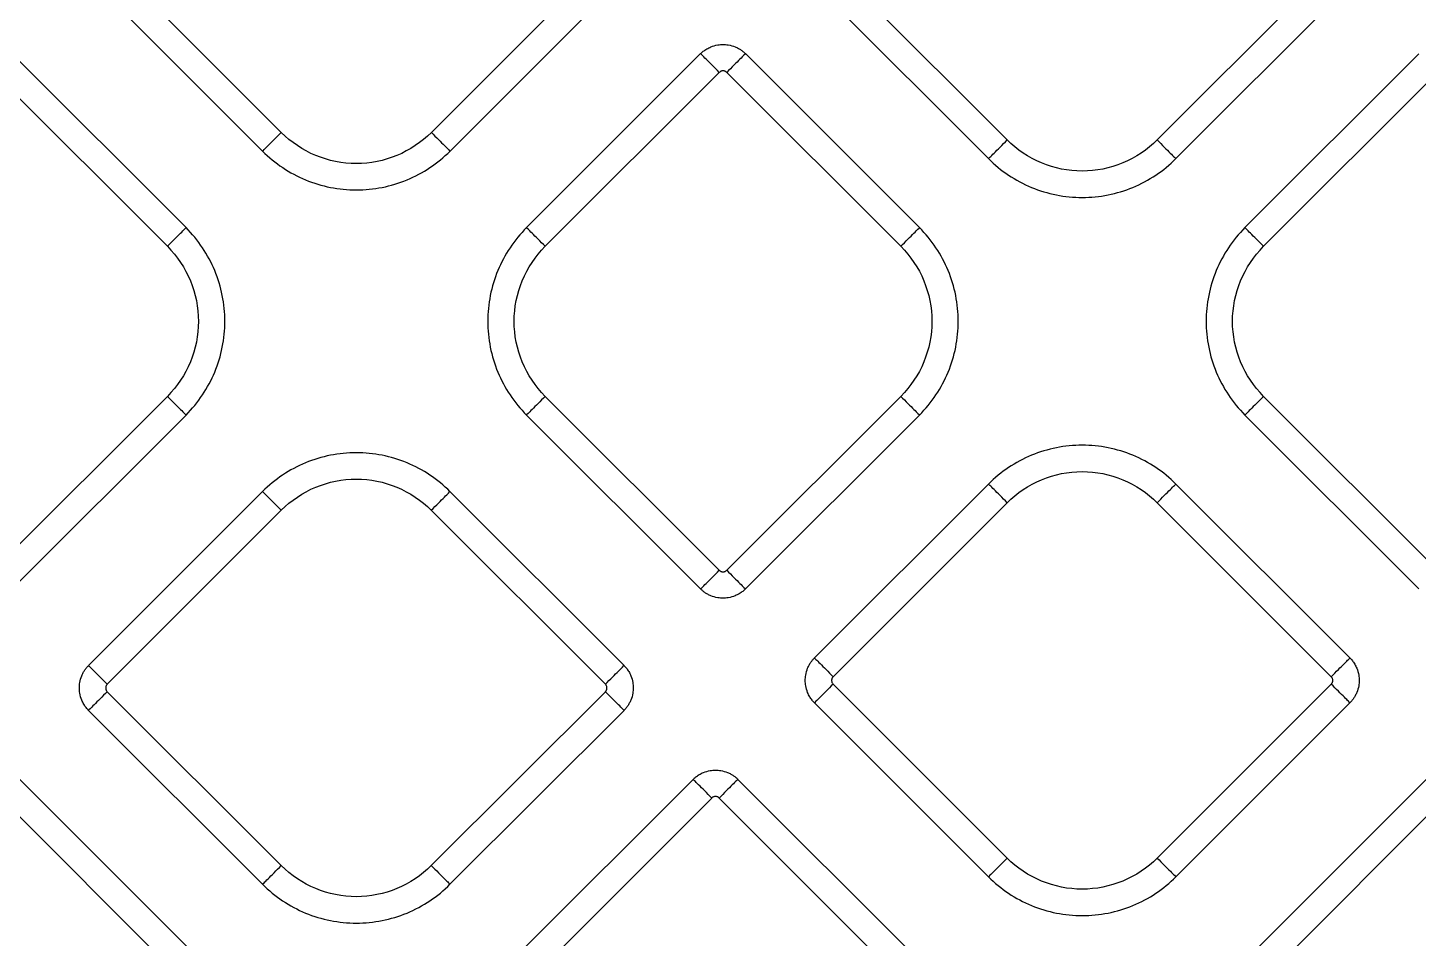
# Model space of a CAD drawing. Extents: x 526 to 610, y 679 to 808.
# Drawn here: x 566.87 to 572.13, y 720.41 to 723.86 of the extents above; entities that cross this region are included whole.
import ezdxf

# ---------------------------------------------------------------- set-up
doc = ezdxf.new("R2010")
doc.units = 0
doc.header["$MEASUREMENT"] = 0
doc.layers.add('1', color=4, linetype='Continuous')

# ---------------------------------------------------------------- blocks, each defined once
blk = doc.blocks.new('JETSETTER LX')
at = {"layer": '1', "color": 3, "linetype": 'Continuous', "lineweight": 25}
for p, q in [((41.6998, 26.5836), (41.041, 27.2425)), ((42.9268, 27.2425), (42.268, 26.5836)), ((44.4478, 26.5551), (43.789, 27.2139)), ((45.6748, 27.2139), (45.0159, 26.5551)), ((40.9703, 27.1718), (41.6291, 26.5129)), ((42.3387, 26.5129), (42.9975, 27.1718)), ((43.7183, 27.1432), (44.3771, 26.4844)), ((45.0866, 26.4844), (45.7455, 27.1432)), ((41.3393, 26.2231), (40.6805, 26.8819)), ((43.2873, 26.882), (42.6285, 26.2231)), ((44.1158, 26.2231), (43.457, 26.882)), ((46.0068, 26.8819), (45.348, 26.2231)), ((40.6098, 26.8112), (41.2686, 26.1524)), ((42.6992, 26.1524), (43.358, 26.8113)), ((43.3863, 26.8113), (44.0451, 26.1524)), ((45.4187, 26.1524), (46.0775, 26.8112)), ((41.2686, 25.5843), (40.6098, 24.9254)), ((43.358, 24.9255), (42.6992, 25.5843)), ((44.0451, 25.5843), (43.3863, 24.9255)), ((46.0775, 24.9254), (45.4187, 25.5843)), ((40.6805, 24.8547), (41.3393, 25.5136)), ((42.6285, 25.5136), (43.2873, 24.8548)), ((43.457, 24.8548), (44.1158, 25.5136)), ((45.348, 25.5136), (46.0068, 24.8547)), ((41.6291, 25.2238), (40.9703, 24.5649)), ((42.9975, 24.5649), (42.3386, 25.2238)), ((44.3771, 25.2523), (43.7183, 24.5934)), ((45.7455, 24.5934), (45.0867, 25.2523)), ((43.789, 24.5227), (44.4478, 25.1816)), ((45.016, 25.1816), (45.6748, 24.5227)), ((41.041, 24.4942), (41.6998, 25.1531)), ((42.2679, 25.1531), (42.9268, 24.4942)), ((44.4478, 23.8356), (43.789, 24.4945)), ((45.6748, 24.4945), (45.016, 23.8356)), ((41.6998, 23.8071), (41.041, 24.4659)), ((42.9268, 24.4659), (42.2679, 23.8071)), ((43.7183, 24.4238), (44.3771, 23.7649)), ((45.0867, 23.7649), (45.7455, 24.4238)), ((40.9703, 24.3952), (41.6291, 23.7364)), ((42.3386, 23.7364), (42.9975, 24.3952)), ((41.3678, 23.4751), (40.709, 24.134)), ((43.2588, 24.1339), (42.6, 23.4751)), ((44.0873, 23.4751), (43.4285, 24.1339)), ((46.0353, 24.134), (45.3765, 23.4751)), ((40.6383, 24.0633), (41.2971, 23.4044)), ((42.6707, 23.4044), (43.3295, 24.0632)), ((43.3578, 24.0632), (44.0166, 23.4044)), ((45.4472, 23.4044), (46.106, 24.0633))]:
    blk.add_line(p, q, dxfattribs=at)
for points, knots in [([(43.2873, 26.882), (43.2889, 26.8835), (43.2921, 26.8866), (43.2975, 26.8911), (43.3036, 26.8957), (43.3105, 26.9), (43.318, 26.9042), (43.3316, 26.9103), (43.3498, 26.9154), (43.3721, 26.9173), (43.3945, 26.9154), (43.4141, 26.9099), (43.43, 26.9024), (43.4405, 26.8959), (43.4494, 26.8891), (43.4546, 26.8843), (43.457, 26.882)], [0, 0, 0, 0, 0.034707, 0.072248, 0.112595, 0.155737, 0.201682, 0.250449, 0.393045, 0.50003, 0.606972, 0.74961, 0.821643, 0.887377, 0.946846, 1, 1, 1, 1]), ([(43.358, 26.8113), (43.3488, 26.8204), (43.3397, 26.8296), (43.3228, 26.8465), (43.315, 26.8543), (43.3019, 26.8673), (43.2966, 26.8726), (43.2894, 26.8798), (43.2875, 26.8818), (43.2873, 26.882)], [0, 0, 0, 0, 0.25, 0.25, 0.5, 0.5, 0.75, 0.75, 1, 1, 1, 1]), ([(43.457, 26.882), (43.4568, 26.8818), (43.4549, 26.8798), (43.4476, 26.8726), (43.4424, 26.8673), (43.4293, 26.8543), (43.4215, 26.8465), (43.4046, 26.8296), (43.3954, 26.8204), (43.3863, 26.8113)], [0, 0, 0, 0, 0.25, 0.25, 0.5, 0.5, 0.75, 0.75, 1, 1, 1, 1]), ([(43.3863, 26.8113), (43.3856, 26.8119), (43.3844, 26.813), (43.3822, 26.8145), (43.3794, 26.8158), (43.3761, 26.8169), (43.3721, 26.8172), (43.3682, 26.8169), (43.3644, 26.8157), (43.3609, 26.8139), (43.359, 26.8121), (43.358, 26.8113)], [0, 0, 0, 0, 0.083478, 0.166388, 0.250171, 0.374789, 0.500105, 0.62472, 0.750039, 0.874841, 1, 1, 1, 1]), ([(41.6291, 26.5129), (41.6293, 26.5131), (41.6313, 26.515), (41.6385, 26.5223), (41.6437, 26.5275), (41.6568, 26.5406), (41.6646, 26.5484), (41.6815, 26.5653), (41.6907, 26.5745), (41.6998, 26.5836)], [0, 0, 0, 0, 0.25, 0.25, 0.5, 0.5, 0.75, 0.75, 1, 1, 1, 1]), ([(42.268, 26.5836), (42.2308, 26.5464), (42.1862, 26.5167), (42.0891, 26.4764), (42.0365, 26.466), (41.9313, 26.466), (41.8787, 26.4764), (41.7816, 26.5167), (41.737, 26.5464), (41.6998, 26.5836)], [0, 0, 0, 0, 0.25, 0.25, 0.5, 0.5, 0.75, 0.75, 1, 1, 1, 1]), ([(42.268, 26.5836), (42.2771, 26.5745), (42.2863, 26.5653), (42.3032, 26.5484), (42.311, 26.5406), (42.3241, 26.5275), (42.3293, 26.5223), (42.3365, 26.515), (42.3385, 26.5131), (42.3387, 26.5129)], [0, 0, 0, 0, 0.25, 0.25, 0.5, 0.5, 0.75, 0.75, 1, 1, 1, 1]), ([(44.3771, 26.4844), (44.3773, 26.4846), (44.3792, 26.4865), (44.3864, 26.4938), (44.3917, 26.499), (44.4048, 26.5121), (44.4126, 26.5199), (44.4295, 26.5368), (44.4386, 26.546), (44.4478, 26.5551)], [0, 0, 0, 0, 0.25, 0.25, 0.5, 0.5, 0.75, 0.75, 1, 1, 1, 1]), ([(45.0159, 26.5551), (44.9787, 26.5179), (44.9342, 26.4882), (44.837, 26.4479), (44.7845, 26.4374), (44.6793, 26.4374), (44.6267, 26.4479), (44.5295, 26.4882), (44.485, 26.5179), (44.4478, 26.5551)], [0, 0, 0, 0, 0.25, 0.25, 0.5, 0.5, 0.75, 0.75, 1, 1, 1, 1]), ([(45.0159, 26.5551), (45.0251, 26.546), (45.0342, 26.5368), (45.0512, 26.5199), (45.059, 26.5121), (45.072, 26.499), (45.0773, 26.4938), (45.0845, 26.4865), (45.0865, 26.4846), (45.0866, 26.4844)], [0, 0, 0, 0, 0.25, 0.25, 0.5, 0.5, 0.75, 0.75, 1, 1, 1, 1]), ([(41.6291, 26.5129), (41.6756, 26.4665), (41.7312, 26.4293), (41.8526, 26.379), (41.9182, 26.366), (42.0496, 26.366), (42.1152, 26.379), (42.2366, 26.4293), (42.2922, 26.4665), (42.3387, 26.5129)], [0, 0, 0, 0, 0.25, 0.25, 0.5, 0.5, 0.75, 0.75, 1, 1, 1, 1]), ([(44.3771, 26.4844), (44.4235, 26.438), (44.4792, 26.4008), (44.6005, 26.3505), (44.6662, 26.3375), (44.7975, 26.3375), (44.8632, 26.3505), (44.9845, 26.4008), (45.0402, 26.438), (45.0866, 26.4844)], [0, 0, 0, 0, 0.25, 0.25, 0.5, 0.5, 0.75, 0.75, 1, 1, 1, 1]), ([(41.2686, 26.1524), (41.2778, 26.1615), (41.2869, 26.1707), (41.3038, 26.1876), (41.3116, 26.1954), (41.3247, 26.2085), (41.33, 26.2137), (41.3372, 26.221), (41.3391, 26.2229), (41.3393, 26.2231)], [0, 0, 0, 0, 0.25, 0.25, 0.5, 0.5, 0.75, 0.75, 1, 1, 1, 1]), ([(41.3393, 25.5136), (41.3857, 25.56), (41.4229, 25.6157), (41.4732, 25.737), (41.4863, 25.8027), (41.4863, 25.934), (41.4732, 25.9996), (41.4229, 26.121), (41.3857, 26.1767), (41.3393, 26.2231)], [0, 0, 0, 0, 0.25, 0.25, 0.5, 0.5, 0.75, 0.75, 1, 1, 1, 1]), ([(42.6285, 26.2231), (42.582, 26.1767), (42.5448, 26.121), (42.4946, 25.9997), (42.4815, 25.934), (42.4815, 25.8027), (42.4946, 25.737), (42.5448, 25.6157), (42.582, 25.56), (42.6285, 25.5136)], [0, 0, 0, 0, 0.25, 0.25, 0.5, 0.5, 0.75, 0.75, 1, 1, 1, 1]), ([(42.6992, 26.1524), (42.69, 26.1616), (42.6809, 26.1707), (42.6639, 26.1877), (42.6561, 26.1955), (42.6431, 26.2085), (42.6378, 26.2138), (42.6306, 26.221), (42.6286, 26.223), (42.6285, 26.2231)], [0, 0, 0, 0, 0.25, 0.25, 0.5, 0.5, 0.75, 0.75, 1, 1, 1, 1]), ([(44.0451, 26.1524), (44.0543, 26.1616), (44.0634, 26.1707), (44.0804, 26.1877), (44.0881, 26.1955), (44.1012, 26.2085), (44.1065, 26.2138), (44.1137, 26.221), (44.1157, 26.223), (44.1158, 26.2231)], [0, 0, 0, 0, 0.25, 0.25, 0.5, 0.5, 0.75, 0.75, 1, 1, 1, 1]), ([(44.1158, 25.5136), (44.1623, 25.56), (44.1994, 25.6157), (44.2497, 25.737), (44.2628, 25.8027), (44.2628, 25.934), (44.2497, 25.9997), (44.1994, 26.121), (44.1623, 26.1767), (44.1158, 26.2231)], [0, 0, 0, 0, 0.25, 0.25, 0.5, 0.5, 0.75, 0.75, 1, 1, 1, 1]), ([(45.348, 26.2231), (45.3015, 26.1767), (45.2643, 26.121), (45.2141, 25.9996), (45.201, 25.934), (45.201, 25.8027), (45.2141, 25.737), (45.2643, 25.6157), (45.3015, 25.56), (45.348, 25.5136)], [0, 0, 0, 0, 0.25, 0.25, 0.5, 0.5, 0.75, 0.75, 1, 1, 1, 1]), ([(45.4187, 26.1524), (45.4095, 26.1615), (45.4003, 26.1707), (45.3834, 26.1876), (45.3756, 26.1954), (45.3626, 26.2085), (45.3573, 26.2137), (45.3501, 26.221), (45.3481, 26.2229), (45.348, 26.2231)], [0, 0, 0, 0, 0.25, 0.25, 0.5, 0.5, 0.75, 0.75, 1, 1, 1, 1]), ([(41.2686, 26.1524), (41.3058, 26.1152), (41.3356, 26.0706), (41.3758, 25.9735), (41.3863, 25.9209), (41.3863, 25.8157), (41.3758, 25.7632), (41.3356, 25.666), (41.3058, 25.6214), (41.2686, 25.5843)], [0, 0, 0, 0, 0.25, 0.25, 0.5, 0.5, 0.75, 0.75, 1, 1, 1, 1]), ([(42.6992, 25.5843), (42.662, 25.6215), (42.6322, 25.666), (42.592, 25.7632), (42.5815, 25.8158), (42.5815, 25.9209), (42.592, 25.9735), (42.6322, 26.0707), (42.662, 26.1152), (42.6992, 26.1524)], [0, 0, 0, 0, 0.25, 0.25, 0.5, 0.5, 0.75, 0.75, 1, 1, 1, 1]), ([(44.0451, 26.1524), (44.0823, 26.1152), (44.1121, 26.0707), (44.1523, 25.9735), (44.1628, 25.9209), (44.1628, 25.8158), (44.1523, 25.7632), (44.1121, 25.666), (44.0823, 25.6215), (44.0451, 25.5843)], [0, 0, 0, 0, 0.25, 0.25, 0.5, 0.5, 0.75, 0.75, 1, 1, 1, 1]), ([(45.4187, 25.5843), (45.3815, 25.6214), (45.3517, 25.666), (45.3114, 25.7632), (45.301, 25.8157), (45.301, 25.9209), (45.3114, 25.9735), (45.3517, 26.0706), (45.3815, 26.1152), (45.4187, 26.1524)], [0, 0, 0, 0, 0.25, 0.25, 0.5, 0.5, 0.75, 0.75, 1, 1, 1, 1]), ([(41.2686, 25.5843), (41.2778, 25.5751), (41.2869, 25.566), (41.3038, 25.549), (41.3116, 25.5412), (41.3247, 25.5282), (41.33, 25.5229), (41.3372, 25.5157), (41.3391, 25.5137), (41.3393, 25.5136)], [0, 0, 0, 0, 0.25, 0.25, 0.5, 0.5, 0.75, 0.75, 1, 1, 1, 1]), ([(42.6992, 25.5843), (42.69, 25.5751), (42.6809, 25.566), (42.6639, 25.549), (42.6561, 25.5413), (42.6431, 25.5282), (42.6378, 25.5229), (42.6306, 25.5157), (42.6286, 25.5138), (42.6285, 25.5136)], [0, 0, 0, 0, 0.25, 0.25, 0.5, 0.5, 0.75, 0.75, 1, 1, 1, 1]), ([(44.0451, 25.5843), (44.0543, 25.5751), (44.0634, 25.566), (44.0804, 25.549), (44.0881, 25.5413), (44.1012, 25.5282), (44.1065, 25.5229), (44.1137, 25.5157), (44.1157, 25.5138), (44.1158, 25.5136)], [0, 0, 0, 0, 0.25, 0.25, 0.5, 0.5, 0.75, 0.75, 1, 1, 1, 1]), ([(45.4187, 25.5843), (45.4095, 25.5751), (45.4003, 25.566), (45.3834, 25.549), (45.3756, 25.5412), (45.3626, 25.5282), (45.3573, 25.5229), (45.3501, 25.5157), (45.3481, 25.5137), (45.348, 25.5136)], [0, 0, 0, 0, 0.25, 0.25, 0.5, 0.5, 0.75, 0.75, 1, 1, 1, 1]), ([(42.3386, 25.2238), (42.2922, 25.2702), (42.2365, 25.3074), (42.1152, 25.3577), (42.0495, 25.3707), (41.9182, 25.3707), (41.8525, 25.3577), (41.7312, 25.3074), (41.6755, 25.2702), (41.6291, 25.2238)], [0, 0, 0, 0, 0.25, 0.25, 0.5, 0.5, 0.75, 0.75, 1, 1, 1, 1]), ([(45.0867, 25.2523), (45.0402, 25.2987), (44.9846, 25.3359), (44.8632, 25.3862), (44.7976, 25.3992), (44.6662, 25.3992), (44.6006, 25.3862), (44.4792, 25.3359), (44.4236, 25.2987), (44.3771, 25.2523)], [0, 0, 0, 0, 0.25, 0.25, 0.5, 0.5, 0.75, 0.75, 1, 1, 1, 1]), ([(41.6998, 25.1531), (41.737, 25.1902), (41.7815, 25.22), (41.8787, 25.2603), (41.9313, 25.2707), (42.0365, 25.2707), (42.089, 25.2603), (42.1862, 25.22), (42.2307, 25.1902), (42.2679, 25.1531)], [0, 0, 0, 0, 0.25, 0.25, 0.5, 0.5, 0.75, 0.75, 1, 1, 1, 1]), ([(44.4478, 25.1816), (44.485, 25.2188), (44.5296, 25.2485), (44.6267, 25.2888), (44.6793, 25.2992), (44.7845, 25.2992), (44.837, 25.2888), (44.9342, 25.2485), (44.9788, 25.2188), (45.016, 25.1816)], [0, 0, 0, 0, 0.25, 0.25, 0.5, 0.5, 0.75, 0.75, 1, 1, 1, 1]), ([(41.6998, 25.1531), (41.6906, 25.1622), (41.6815, 25.1714), (41.6646, 25.1883), (41.6568, 25.1961), (41.6437, 25.2092), (41.6384, 25.2144), (41.6312, 25.2216), (41.6293, 25.2236), (41.6291, 25.2238)], [0, 0, 0, 0, 0.25, 0.25, 0.5, 0.5, 0.75, 0.75, 1, 1, 1, 1]), ([(42.2679, 25.1531), (42.2771, 25.1622), (42.2862, 25.1714), (42.3032, 25.1883), (42.311, 25.1961), (42.324, 25.2092), (42.3293, 25.2144), (42.3365, 25.2216), (42.3385, 25.2236), (42.3386, 25.2238)], [0, 0, 0, 0, 0.25, 0.25, 0.5, 0.5, 0.75, 0.75, 1, 1, 1, 1]), ([(44.4478, 25.1816), (44.4387, 25.1907), (44.4295, 25.1999), (44.4126, 25.2168), (44.4048, 25.2246), (44.3917, 25.2377), (44.3865, 25.2429), (44.3792, 25.2502), (44.3773, 25.2521), (44.3771, 25.2523)], [0, 0, 0, 0, 0.25, 0.25, 0.5, 0.5, 0.75, 0.75, 1, 1, 1, 1]), ([(45.016, 25.1816), (45.0251, 25.1907), (45.0343, 25.1999), (45.0512, 25.2168), (45.059, 25.2246), (45.0721, 25.2377), (45.0773, 25.2429), (45.0845, 25.2502), (45.0865, 25.2521), (45.0867, 25.2523)], [0, 0, 0, 0, 0.25, 0.25, 0.5, 0.5, 0.75, 0.75, 1, 1, 1, 1]), ([(43.2873, 24.8548), (43.2875, 24.8549), (43.2894, 24.8569), (43.2966, 24.8641), (43.3019, 24.8694), (43.315, 24.8824), (43.3228, 24.8902), (43.3397, 24.9072), (43.3488, 24.9163), (43.358, 24.9255)], [0, 0, 0, 0, 0.25, 0.25, 0.5, 0.5, 0.75, 0.75, 1, 1, 1, 1]), ([(43.358, 24.9255), (43.3586, 24.9249), (43.3599, 24.9237), (43.3621, 24.9222), (43.3648, 24.9209), (43.3682, 24.9199), (43.3721, 24.9195), (43.3761, 24.9198), (43.3798, 24.921), (43.3833, 24.9228), (43.3853, 24.9246), (43.3863, 24.9255)], [0, 0, 0, 0, 0.0834784, 0.1663875, 0.2501706, 0.374789, 0.5001047, 0.6247202, 0.7500387, 0.8748413, 1, 1, 1, 1]), ([(43.3863, 24.9255), (43.3954, 24.9163), (43.4046, 24.9072), (43.4215, 24.8902), (43.4293, 24.8824), (43.4424, 24.8694), (43.4476, 24.8641), (43.4549, 24.8569), (43.4568, 24.8549), (43.457, 24.8548)], [0, 0, 0, 0, 0.25, 0.25, 0.5, 0.5, 0.75, 0.75, 1, 1, 1, 1]), ([(43.457, 24.8548), (43.4554, 24.8532), (43.4522, 24.8501), (43.4467, 24.8456), (43.4406, 24.841), (43.4338, 24.8367), (43.4262, 24.8325), (43.4127, 24.8264), (43.3945, 24.8213), (43.3721, 24.8195), (43.3498, 24.8213), (43.3302, 24.8268), (43.3143, 24.8343), (43.3038, 24.8408), (43.2948, 24.8476), (43.2897, 24.8525), (43.2873, 24.8548)], [0, 0, 0, 0, 0.034707, 0.072248, 0.112595, 0.155737, 0.201682, 0.250449, 0.393045, 0.50003, 0.606972, 0.74961, 0.821642, 0.887377, 0.946846, 1, 1, 1, 1]), ([(43.7183, 24.4238), (43.7168, 24.4253), (43.7136, 24.4286), (43.7091, 24.434), (43.7046, 24.4401), (43.7002, 24.4469), (43.6961, 24.4545), (43.6899, 24.4681), (43.6848, 24.4862), (43.683, 24.5086), (43.6848, 24.531), (43.6903, 24.5505), (43.6979, 24.5664), (43.7044, 24.577), (43.7111, 24.5859), (43.716, 24.591), (43.7183, 24.5934)], [0, 0, 0, 0, 0.034707, 0.072248, 0.112595, 0.155737, 0.201682, 0.250449, 0.393045, 0.50003, 0.606972, 0.74961, 0.821642, 0.887377, 0.946846, 1, 1, 1, 1]), ([(43.7183, 24.5934), (43.7185, 24.5933), (43.7204, 24.5913), (43.7276, 24.5841), (43.7329, 24.5788), (43.746, 24.5658), (43.7538, 24.558), (43.7707, 24.541), (43.7798, 24.5319), (43.789, 24.5227)], [0, 0, 0, 0, 0.25, 0.25, 0.5, 0.5, 0.75, 0.75, 1, 1, 1, 1]), ([(45.6748, 24.5227), (45.684, 24.5319), (45.6931, 24.541), (45.71, 24.558), (45.7178, 24.5658), (45.7309, 24.5788), (45.7362, 24.5841), (45.7434, 24.5913), (45.7453, 24.5933), (45.7455, 24.5934)], [0, 0, 0, 0, 0.25, 0.25, 0.5, 0.5, 0.75, 0.75, 1, 1, 1, 1]), ([(45.7455, 24.5934), (45.747, 24.5919), (45.7502, 24.5886), (45.7547, 24.5832), (45.7592, 24.5771), (45.7636, 24.5703), (45.7677, 24.5627), (45.7739, 24.5491), (45.779, 24.531), (45.7808, 24.5086), (45.779, 24.4862), (45.7735, 24.4667), (45.7659, 24.4508), (45.7594, 24.4402), (45.7527, 24.4313), (45.7478, 24.4262), (45.7455, 24.4238)], [0, 0, 0, 0, 0.034707, 0.072248, 0.112595, 0.155737, 0.201682, 0.250449, 0.393045, 0.50003, 0.606972, 0.74961, 0.821642, 0.887377, 0.946846, 1, 1, 1, 1]), ([(40.9703, 24.3952), (40.9688, 24.3968), (40.9656, 24.4001), (40.9611, 24.4055), (40.9566, 24.4116), (40.9522, 24.4184), (40.948, 24.426), (40.9419, 24.4396), (40.9368, 24.4577), (40.935, 24.4801), (40.9368, 24.5024), (40.9423, 24.522), (40.9498, 24.5379), (40.9563, 24.5485), (40.9631, 24.5574), (40.968, 24.5625), (40.9703, 24.5649)], [0, 0, 0, 0, 0.034707, 0.072248, 0.112595, 0.155737, 0.201682, 0.250449, 0.393045, 0.50003, 0.606972, 0.74961, 0.821642, 0.887377, 0.946846, 1, 1, 1, 1]), ([(40.9703, 24.5649), (40.9704, 24.5648), (40.9724, 24.5628), (40.9796, 24.5556), (40.9849, 24.5503), (40.9979, 24.5373), (41.0057, 24.5295), (41.0227, 24.5125), (41.0318, 24.5034), (41.041, 24.4942)], [0, 0, 0, 0, 0.25, 0.25, 0.5, 0.5, 0.75, 0.75, 1, 1, 1, 1]), ([(42.9268, 24.4942), (42.9359, 24.5034), (42.9451, 24.5125), (42.962, 24.5295), (42.9698, 24.5373), (42.9829, 24.5503), (42.9881, 24.5556), (42.9953, 24.5628), (42.9973, 24.5648), (42.9975, 24.5649)], [0, 0, 0, 0, 0.25, 0.25, 0.5, 0.5, 0.75, 0.75, 1, 1, 1, 1]), ([(42.9975, 24.5649), (42.999, 24.5634), (43.0021, 24.5601), (43.0067, 24.5547), (43.0112, 24.5486), (43.0156, 24.5418), (43.0197, 24.5342), (43.0258, 24.5206), (43.0309, 24.5024), (43.0328, 24.4801), (43.0309, 24.4577), (43.0254, 24.4381), (43.0179, 24.4222), (43.0114, 24.4117), (43.0046, 24.4028), (42.9998, 24.3977), (42.9975, 24.3952)], [0, 0, 0, 0, 0.034707, 0.072248, 0.112595, 0.155737, 0.201682, 0.250449, 0.393045, 0.50003, 0.606972, 0.74961, 0.821642, 0.887377, 0.946846, 1, 1, 1, 1]), ([(41.041, 24.4942), (41.0404, 24.4936), (41.0392, 24.4923), (41.0377, 24.4901), (41.0364, 24.4874), (41.0354, 24.484), (41.035, 24.4801), (41.0354, 24.4762), (41.0365, 24.4724), (41.0383, 24.4689), (41.0401, 24.4669), (41.041, 24.4659)], [0, 0, 0, 0, 0.0834784, 0.1663875, 0.2501706, 0.374789, 0.5001047, 0.6247202, 0.7500387, 0.8748413, 1, 1, 1, 1]), ([(42.9268, 24.4659), (42.9274, 24.4666), (42.9285, 24.4679), (42.93, 24.4701), (42.9313, 24.4728), (42.9324, 24.4762), (42.9328, 24.4801), (42.9324, 24.484), (42.9312, 24.4878), (42.9294, 24.4913), (42.9276, 24.4932), (42.9268, 24.4942)], [0, 0, 0, 0, 0.083478, 0.166388, 0.250171, 0.374789, 0.500105, 0.62472, 0.750039, 0.874841, 1, 1, 1, 1]), ([(43.789, 24.4945), (43.7798, 24.4853), (43.7707, 24.4762), (43.7538, 24.4592), (43.746, 24.4514), (43.7329, 24.4384), (43.7276, 24.4331), (43.7204, 24.4259), (43.7185, 24.4239), (43.7183, 24.4238)], [0, 0, 0, 0, 0.25, 0.25, 0.5, 0.5, 0.75, 0.75, 1, 1, 1, 1]), ([(43.789, 24.5227), (43.7884, 24.5221), (43.7872, 24.5208), (43.7858, 24.5186), (43.7844, 24.5159), (43.7834, 24.5125), (43.783, 24.5086), (43.7834, 24.5047), (43.7846, 24.5009), (43.7864, 24.4974), (43.7881, 24.4954), (43.789, 24.4945)], [0, 0, 0, 0, 0.0834784, 0.1663875, 0.2501706, 0.374789, 0.5001047, 0.6247202, 0.7500387, 0.8748413, 1, 1, 1, 1]), ([(45.6748, 24.4945), (45.6754, 24.4951), (45.6766, 24.4964), (45.678, 24.4986), (45.6794, 24.5013), (45.6804, 24.5047), (45.6808, 24.5086), (45.6804, 24.5125), (45.6792, 24.5163), (45.6774, 24.5198), (45.6757, 24.5218), (45.6748, 24.5227)], [0, 0, 0, 0, 0.0834784, 0.1663875, 0.2501706, 0.374789, 0.5001047, 0.6247202, 0.7500387, 0.8748413, 1, 1, 1, 1]), ([(45.7455, 24.4238), (45.7453, 24.4239), (45.7434, 24.4259), (45.7362, 24.4331), (45.7309, 24.4384), (45.7178, 24.4514), (45.71, 24.4592), (45.6931, 24.4762), (45.684, 24.4853), (45.6748, 24.4945)], [0, 0, 0, 0, 0.25, 0.25, 0.5, 0.5, 0.75, 0.75, 1, 1, 1, 1]), ([(41.041, 24.4659), (41.0318, 24.4568), (41.0227, 24.4476), (41.0057, 24.4307), (40.9979, 24.4229), (40.9849, 24.4099), (40.9796, 24.4046), (40.9724, 24.3974), (40.9704, 24.3954), (40.9703, 24.3952)], [0, 0, 0, 0, 0.25, 0.25, 0.5, 0.5, 0.75, 0.75, 1, 1, 1, 1]), ([(42.9975, 24.3952), (42.9973, 24.3954), (42.9953, 24.3974), (42.9881, 24.4046), (42.9829, 24.4099), (42.9698, 24.4229), (42.962, 24.4307), (42.9451, 24.4476), (42.9359, 24.4568), (42.9268, 24.4659)], [0, 0, 0, 0, 0.25, 0.25, 0.5, 0.5, 0.75, 0.75, 1, 1, 1, 1]), ([(43.2588, 24.1339), (43.2604, 24.1354), (43.2636, 24.1386), (43.269, 24.1431), (43.2751, 24.1476), (43.2819, 24.152), (43.2895, 24.1562), (43.3031, 24.1623), (43.3213, 24.1674), (43.3436, 24.1692), (43.366, 24.1674), (43.3856, 24.1619), (43.4015, 24.1544), (43.412, 24.1478), (43.4209, 24.1411), (43.4261, 24.1362), (43.4285, 24.1339)], [0, 0, 0, 0, 0.034707, 0.072248, 0.112595, 0.155737, 0.201682, 0.250449, 0.393045, 0.50003, 0.606972, 0.74961, 0.821643, 0.887377, 0.946846, 1, 1, 1, 1]), ([(43.3295, 24.0632), (43.3203, 24.0724), (43.3112, 24.0815), (43.2942, 24.0985), (43.2865, 24.1063), (43.2734, 24.1193), (43.2681, 24.1246), (43.2609, 24.1318), (43.2589, 24.1338), (43.2588, 24.1339)], [0, 0, 0, 0, 0.25, 0.25, 0.5, 0.5, 0.75, 0.75, 1, 1, 1, 1]), ([(43.4285, 24.1339), (43.4283, 24.1338), (43.4263, 24.1318), (43.4191, 24.1246), (43.4139, 24.1193), (43.4008, 24.1063), (43.393, 24.0985), (43.3761, 24.0815), (43.3669, 24.0724), (43.3578, 24.0632)], [0, 0, 0, 0, 0.25, 0.25, 0.5, 0.5, 0.75, 0.75, 1, 1, 1, 1]), ([(43.3578, 24.0632), (43.3571, 24.0638), (43.3559, 24.065), (43.3537, 24.0665), (43.3509, 24.0678), (43.3476, 24.0688), (43.3436, 24.0692), (43.3397, 24.0688), (43.3359, 24.0677), (43.3324, 24.0659), (43.3305, 24.0641), (43.3295, 24.0632)], [0, 0, 0, 0, 0.0834784, 0.1663875, 0.2501706, 0.374789, 0.5001047, 0.6247202, 0.7500387, 0.8748413, 1, 1, 1, 1]), ([(41.6291, 23.7364), (41.6293, 23.7366), (41.6312, 23.7385), (41.6384, 23.7458), (41.6437, 23.751), (41.6568, 23.7641), (41.6646, 23.7719), (41.6815, 23.7888), (41.6906, 23.798), (41.6998, 23.8071)], [0, 0, 0, 0, 0.25, 0.25, 0.5, 0.5, 0.75, 0.75, 1, 1, 1, 1]), ([(42.2679, 23.8071), (42.2307, 23.7699), (42.1862, 23.7402), (42.089, 23.6999), (42.0365, 23.6894), (41.9313, 23.6894), (41.8787, 23.6999), (41.7815, 23.7402), (41.737, 23.7699), (41.6998, 23.8071)], [0, 0, 0, 0, 0.25, 0.25, 0.5, 0.5, 0.75, 0.75, 1, 1, 1, 1]), ([(42.2679, 23.8071), (42.2771, 23.798), (42.2862, 23.7888), (42.3032, 23.7719), (42.311, 23.7641), (42.324, 23.751), (42.3293, 23.7458), (42.3365, 23.7385), (42.3385, 23.7366), (42.3386, 23.7364)], [0, 0, 0, 0, 0.25, 0.25, 0.5, 0.5, 0.75, 0.75, 1, 1, 1, 1]), ([(44.4478, 23.8356), (44.4387, 23.8265), (44.4295, 23.8173), (44.4126, 23.8004), (44.4048, 23.7926), (44.3917, 23.7795), (44.3865, 23.7743), (44.3792, 23.767), (44.3773, 23.7651), (44.3771, 23.7649)], [0, 0, 0, 0, 0.25, 0.25, 0.5, 0.5, 0.75, 0.75, 1, 1, 1, 1]), ([(45.016, 23.8356), (44.9788, 23.7984), (44.9342, 23.7687), (44.837, 23.7284), (44.7845, 23.718), (44.6793, 23.718), (44.6267, 23.7284), (44.5296, 23.7687), (44.485, 23.7984), (44.4478, 23.8356)], [0, 0, 0, 0, 0.25, 0.25, 0.5, 0.5, 0.75, 0.75, 1, 1, 1, 1]), ([(45.016, 23.8356), (45.0251, 23.8265), (45.0343, 23.8173), (45.0512, 23.8004), (45.059, 23.7926), (45.0721, 23.7795), (45.0773, 23.7743), (45.0845, 23.767), (45.0865, 23.7651), (45.0867, 23.7649)], [0, 0, 0, 0, 0.25, 0.25, 0.5, 0.5, 0.75, 0.75, 1, 1, 1, 1]), ([(44.3771, 23.7649), (44.4236, 23.7185), (44.4792, 23.6813), (44.6006, 23.631), (44.6662, 23.618), (44.7976, 23.618), (44.8632, 23.631), (44.9846, 23.6813), (45.0402, 23.7185), (45.0867, 23.7649)], [0, 0, 0, 0, 0.25, 0.25, 0.5, 0.5, 0.75, 0.75, 1, 1, 1, 1]), ([(41.6291, 23.7364), (41.6755, 23.69), (41.7312, 23.6528), (41.8525, 23.6025), (41.9182, 23.5895), (42.0495, 23.5895), (42.1152, 23.6025), (42.2365, 23.6528), (42.2922, 23.69), (42.3386, 23.7364)], [0, 0, 0, 0, 0.25, 0.25, 0.5, 0.5, 0.75, 0.75, 1, 1, 1, 1])]:
    blk.add_open_spline(points, degree=3, knots=knots, dxfattribs=at)

msp = doc.modelspace()

# ---------------------------------------------------------------- block references
at = {"layer": '1'}
msp.add_blockref('JETSETTER LX', (526.127, 696.8772), dxfattribs=at)

doc.saveas('drawing.dxf')
